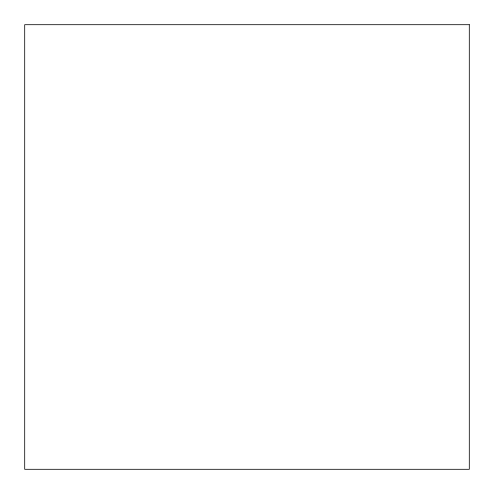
<?xml version="1.0" encoding="UTF-8"?>
<svg xmlns="http://www.w3.org/2000/svg" width="494" height="494" viewBox="0 0 494 494"><rect width="100%" height="100%" fill="white"/><g stroke="black" fill="none" stroke-linecap="round" stroke-linejoin="round"><path stroke-width="0.74" d="M469.3 24.7L24.7 24.7L24.7 469.3L469.3 469.3L469.3 24.7"/></g></svg>
